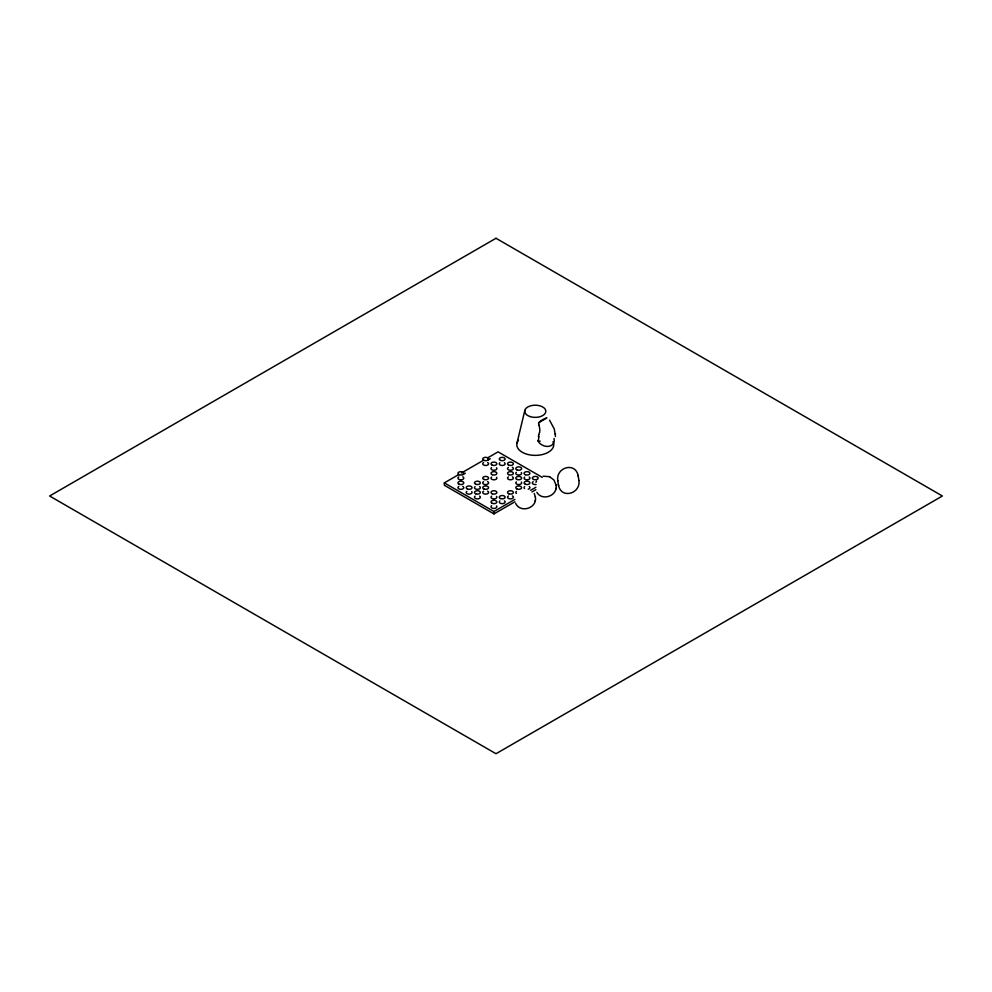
<?xml version="1.0" encoding="UTF-8"?>
<svg xmlns="http://www.w3.org/2000/svg" width="992" height="992" viewBox="0 0 992 992"><rect width="100%" height="100%" fill="white"/><g stroke="black" fill="none" stroke-linecap="round" stroke-linejoin="round"><path stroke-width="1.49" d="M557.802 480.636C555.57 467.629 575.261 461.354 578.15 475.639M578.869 480.351C581.101 493.346 561.41 499.621 558.521 485.348M555.495 436.468L554.268 428.978L549.543 420.162M515.617 503.304C520.354 513.682 537.552 508.115 535.37 496.955M536.846 492.317C542.326 501.63 558.112 495.591 556.041 485.026M539.474 432.338L539.003 434.26M535.159 500.948L535.308 500.241M555.818 489.019L555.979 488.312M516.981 443.126L524.842 410.39M538.383 436.567L538.817 434.93M535.891 482.348L536.536 481.083M546.852 417.967C548.502 417.111 536.424 421.265 538.879 424.898M538.693 422.704L546.022 418.426M514.898 501.791L493.929 513.893L444.329 485.262L444.329 482.881L458.75 474.548M461.367 473.035L483.65 460.176M487.58 457.907L498.071 451.856L542.302 477.388M462.681 474.672L465.298 473.159M487.58 460.288L490.209 458.775M444.329 482.881L493.929 511.512L514.898 499.41M530.633 490.321L535.866 487.295M531.935 491.958L535.866 489.688M543.207 476.197L549.543 476.681M549.593 476.706L553.958 480.041L556.066 485.175M534.254 493.47L535.395 497.104M578.224 475.9L578.869 480.5M557.789 480.488L558.446 485.088M578.063 475.354L578.311 476.172M558.36 484.803L558.595 485.621M538.929 425.06L539.388 426.895A15.922 13.9 -37 0 1 539.648 432.338M555.458 434.446L555.396 433.752M493.929 511.512L493.929 513.893M553.003 441.688A18.488 10.676 0 0 1 533.944 455.34A18.488 10.676 0 0 1 518.456 440.262M538.321 440.721A21.006 17.918 -38.3 0 1 539.102 436.666M540.169 441.167A13.38 10.391 30.6 0 1 537.8 440.857A9.238 7.18 30.6 0 0 548.7 446.363A9.238 7.18 30.6 0 0 554.007 438.452M536.089 484.493A2.926 1.686 0 0 1 532.754 483.736A2.926 1.686 0 0 1 533.2 481.678M529.207 477.003A2.926 1.686 0 0 1 529.071 479.297A2.926 1.686 0 0 1 525.09 479.372A2.926 1.686 0 0 1 524.656 477.09M521.296 472.527A2.926 1.686 0 0 1 520.49 474.684A2.926 1.686 0 0 1 516.671 474.523A2.926 1.686 0 0 1 516.398 472.316M512.38 467.282A2.926 1.686 0 0 1 512.628 469.687A2.926 1.686 0 0 1 508.45 469.774A2.926 1.686 0 0 1 508.4 467.368M504.407 462.681A2.926 1.686 0 0 1 504.271 464.975A2.926 1.686 0 0 1 500.29 465.062A2.926 1.686 0 0 1 499.856 462.768M529.207 486.539A2.926 1.686 0 0 1 528.215 489.18M524.545 488.56A2.926 1.686 0 0 1 524.656 486.638M521.296 482.062A2.926 1.686 0 0 1 520.49 484.22A2.926 1.686 0 0 1 516.671 484.071A2.926 1.686 0 0 1 516.398 481.864M512.38 476.83A2.926 1.686 0 0 1 512.628 479.235A2.926 1.686 0 0 1 508.45 479.322A2.926 1.686 0 0 1 508.4 476.904M496.496 467.753A2.926 1.686 0 0 1 495.69 469.91A2.926 1.686 0 0 1 491.871 469.749A2.926 1.686 0 0 1 491.598 467.542M487.58 462.508A2.926 1.686 0 0 1 487.828 464.913A2.926 1.686 0 0 1 483.65 465A2.926 1.686 0 0 1 483.6 462.594M516.398 493.433A2.926 1.686 0 0 1 516.398 491.412M496.496 477.288A2.926 1.686 0 0 1 495.69 479.458A2.926 1.686 0 0 1 491.871 479.297A2.926 1.686 0 0 1 491.598 477.09M512.38 495.913A2.926 1.686 0 0 1 512.628 498.331A2.926 1.686 0 0 1 508.45 498.418A2.926 1.686 0 0 1 508.4 496M487.58 481.604A2.926 1.686 0 0 1 487.828 484.009A2.926 1.686 0 0 1 483.65 484.096A2.926 1.686 0 0 1 483.6 481.678M504.407 500.861A2.926 1.686 0 0 1 504.271 503.155A2.926 1.686 0 0 1 500.29 503.242A2.926 1.686 0 0 1 499.856 500.96M496.496 496.384A2.926 1.686 0 0 1 495.69 498.542A2.926 1.686 0 0 1 491.871 498.381A2.926 1.686 0 0 1 491.598 496.186M487.58 491.139A2.926 1.686 0 0 1 487.828 493.557A2.926 1.686 0 0 1 483.65 493.644A2.926 1.686 0 0 1 483.6 491.226M479.607 486.539A2.926 1.686 0 0 1 479.471 488.845A2.926 1.686 0 0 1 475.49 488.92A2.926 1.686 0 0 1 475.056 486.638M462.78 476.83A2.926 1.686 0 0 1 463.028 479.235A2.926 1.686 0 0 1 458.85 479.322A2.926 1.686 0 0 1 458.8 476.904M496.496 505.932A2.926 1.686 0 0 1 495.69 508.09A2.926 1.686 0 0 1 491.871 507.929A2.926 1.686 0 0 1 491.598 505.722M479.607 496.087A2.926 1.686 0 0 1 479.471 498.381A2.926 1.686 0 0 1 475.49 498.468A2.926 1.686 0 0 1 475.056 496.186M471.696 491.61A2.926 1.686 0 0 1 470.89 493.768A2.926 1.686 0 0 1 467.071 493.619A2.926 1.686 0 0 1 466.798 491.412M462.78 486.378A2.926 1.686 0 0 1 463.028 488.783A2.926 1.686 0 0 1 458.85 488.87A2.926 1.686 0 0 1 458.8 486.452M496 238.278L49.6 496L496 753.722L942.4 496L496 238.278M530.001 416.553A10.54 6.088 0 0 0 545.811 411.283A10.54 6.088 0 0 0 530.001 406.013A10.54 6.088 0 0 0 530.001 416.553M533.634 479.496A2.926 1.686 0 0 0 538.185 478.218A2.926 1.686 0 0 0 533.994 476.582A2.926 1.686 0 0 0 533.634 479.496M525.363 474.722A2.926 1.686 0 0 0 529.914 473.444A2.926 1.686 0 0 0 525.723 471.808A2.926 1.686 0 0 0 525.363 474.722M517.092 469.96A2.926 1.686 0 0 0 521.643 468.683A2.926 1.686 0 0 0 517.452 467.034A2.926 1.686 0 0 0 517.092 469.96M508.834 465.186A2.926 1.686 0 0 0 513.385 463.909A2.926 1.686 0 0 0 509.194 462.272A2.926 1.686 0 0 0 508.834 465.186M500.563 460.412A2.926 1.686 0 0 0 505.114 459.135A2.926 1.686 0 0 0 500.923 457.498A2.926 1.686 0 0 0 500.563 460.412M525.363 484.27A2.926 1.686 0 0 0 529.914 482.992A2.926 1.686 0 0 0 525.723 481.356A2.926 1.686 0 0 0 525.363 484.27M517.092 479.496A2.926 1.686 0 0 0 521.643 478.218A2.926 1.686 0 0 0 517.452 476.582A2.926 1.686 0 0 0 517.092 479.496M508.834 474.722A2.926 1.686 0 0 0 513.385 473.444A2.926 1.686 0 0 0 509.194 471.808A2.926 1.686 0 0 0 508.834 474.722M492.292 465.186A2.926 1.686 0 0 0 496.843 463.909A2.926 1.686 0 0 0 492.652 462.272A2.926 1.686 0 0 0 492.292 465.186M484.034 460.412A2.926 1.686 0 0 0 488.585 459.135A2.926 1.686 0 0 0 484.394 457.498A2.926 1.686 0 0 0 484.034 460.412M517.092 489.044A2.926 1.686 0 0 0 521.643 487.766A2.926 1.686 0 0 0 517.452 486.13A2.926 1.686 0 0 0 517.092 489.044M492.292 474.722A2.926 1.686 0 0 0 496.843 473.444A2.926 1.686 0 0 0 492.652 471.808A2.926 1.686 0 0 0 492.292 474.722M508.834 493.818A2.926 1.686 0 0 0 513.385 492.54A2.926 1.686 0 0 0 509.194 490.904A2.926 1.686 0 0 0 508.834 493.818M484.034 479.496A2.926 1.686 0 0 0 488.585 478.218A2.926 1.686 0 0 0 484.394 476.582A2.926 1.686 0 0 0 484.034 479.496M500.563 498.592A2.926 1.686 0 0 0 505.114 497.314A2.926 1.686 0 0 0 500.923 495.678A2.926 1.686 0 0 0 500.563 498.592M492.292 493.818A2.926 1.686 0 0 0 496.843 492.54A2.926 1.686 0 0 0 492.652 490.904A2.926 1.686 0 0 0 492.292 493.818M484.034 489.044A2.926 1.686 0 0 0 488.585 487.766A2.926 1.686 0 0 0 484.394 486.13A2.926 1.686 0 0 0 484.034 489.044M475.763 484.27A2.926 1.686 0 0 0 480.314 482.992A2.926 1.686 0 0 0 476.123 481.356A2.926 1.686 0 0 0 475.763 484.27M459.234 474.722A2.926 1.686 0 0 0 463.785 473.444A2.926 1.686 0 0 0 459.594 471.808A2.926 1.686 0 0 0 459.234 474.722M492.292 503.366A2.926 1.686 0 0 0 496.843 502.088A2.926 1.686 0 0 0 492.652 500.452A2.926 1.686 0 0 0 492.292 503.366M475.763 493.818A2.926 1.686 0 0 0 480.314 492.54A2.926 1.686 0 0 0 476.123 490.904A2.926 1.686 0 0 0 475.763 493.818M467.492 489.044A2.926 1.686 0 0 0 472.043 487.766A2.926 1.686 0 0 0 467.852 486.13A2.926 1.686 0 0 0 467.492 489.044M459.234 484.27A2.926 1.686 0 0 0 463.785 482.992A2.926 1.686 0 0 0 459.594 481.356A2.926 1.686 0 0 0 459.234 484.27"/></g></svg>
